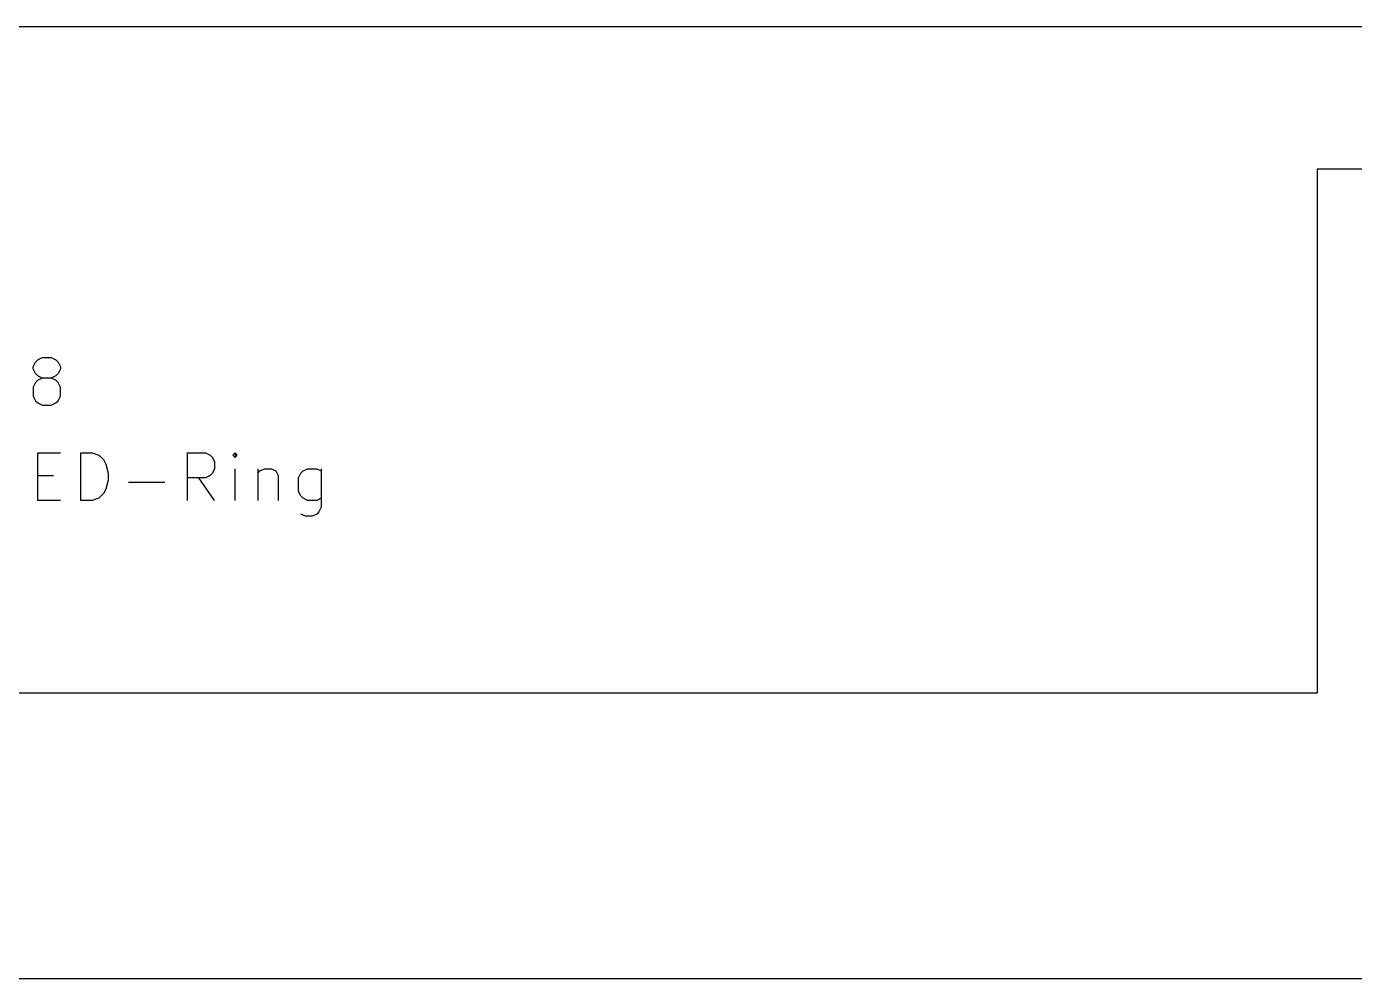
# Model space of a CAD drawing. Extents: x 0.4 to 11.3, y -7.9 to -0.4.
# Drawn here: x 5.545 to 6.939, y -5.95 to -4.95 of the extents above; entities that cross this region are included whole.
import ezdxf

# ---------------------------------------------------------------- set-up
doc = ezdxf.new("R2010")
doc.units = 0
doc.header["$MEASUREMENT"] = 0
doc.layers.add('CYAN2', color=4, linetype='CONTINUOUS')
doc.layers.add('GREEN3', color=91, linetype='CONTINUOUS')

msp = doc.modelspace()

# ---------------------------------------------------------------- linework, layer by layer
at = {"layer": 'CYAN2', "linetype": 'CONTINUOUS'}
for p, q in [((5.552, -5.30733), (5.55437, -5.30257)), ((5.552, -5.30971), (5.552, -5.30733)), ((5.55437, -5.31447), (5.552, -5.30971)), ((5.55437, -5.30257), (5.55676, -5.30019)), ((5.55676, -5.30019), (5.56152, -5.2978)), ((5.56152, -5.2978), (5.57104, -5.2978)), ((5.57104, -5.2978), (5.5758, -5.30019)), ((5.5758, -5.30019), (5.57819, -5.30257)), ((5.57819, -5.30257), (5.58057, -5.30733)), ((5.58057, -5.30971), (5.57819, -5.31447)), ((5.58057, -5.30733), (5.58057, -5.30971)), ((5.55437, -5.324), (5.552, -5.32876)), ((5.55676, -5.31685), (5.55437, -5.31447)), ((5.55676, -5.32161), (5.55437, -5.324)), ((5.56152, -5.31923), (5.55676, -5.31685)), ((5.56152, -5.31923), (5.55676, -5.32161)), ((5.57104, -5.31923), (5.56152, -5.31923)), ((5.5758, -5.31685), (5.57104, -5.31923)), ((5.5758, -5.32161), (5.57104, -5.31923)), ((5.57819, -5.31447), (5.5758, -5.31685)), ((5.57819, -5.324), (5.5758, -5.32161)), ((5.58057, -5.32876), (5.57819, -5.324)), ((5.552, -5.32876), (5.552, -5.33828)), ((5.552, -5.33828), (5.55437, -5.34304)), ((5.57819, -5.34304), (5.58057, -5.33828)), ((5.58057, -5.33828), (5.58057, -5.32876)), ((5.55437, -5.34304), (5.55676, -5.34543)), ((5.55676, -5.34543), (5.56152, -5.3478)), ((5.56152, -5.3478), (5.57104, -5.3478)), ((5.57104, -5.3478), (5.5758, -5.34543)), ((5.5758, -5.34543), (5.57819, -5.34304)), ((5.55676, -5.4478), (5.55676, -5.3978)), ((5.55676, -5.3978), (5.58057, -5.3978)), ((5.60199, -5.4478), (5.60199, -5.3978)), ((5.60199, -5.3978), (5.6139, -5.3978)), ((5.6139, -5.3978), (5.62104, -5.40019)), ((5.62104, -5.40019), (5.6258, -5.40495)), ((5.6258, -5.40495), (5.62819, -5.40971)), ((5.7139, -5.4478), (5.7139, -5.3978)), ((5.7139, -5.3978), (5.73294, -5.3978)), ((5.73294, -5.3978), (5.73771, -5.40019)), ((5.73771, -5.40019), (5.74009, -5.40257)), ((5.74009, -5.40257), (5.74247, -5.40733)), ((5.74247, -5.40733), (5.74247, -5.41447)), ((5.7639, -5.3978), (5.76152, -5.40019)), ((5.76152, -5.40019), (5.7639, -5.40257)), ((5.76628, -5.40019), (5.7639, -5.3978)), ((5.7639, -5.3978), (5.7639, -5.40257)), ((5.7639, -5.40257), (5.76628, -5.40019)), ((5.55676, -5.42161), (5.57343, -5.42161)), ((5.62819, -5.40971), (5.63056, -5.41923)), ((5.63056, -5.41923), (5.63056, -5.42637)), ((5.73771, -5.42161), (5.73294, -5.424)), ((5.74009, -5.41923), (5.73771, -5.42161)), ((5.74247, -5.41447), (5.74009, -5.41923)), ((5.7639, -5.4478), (5.7639, -5.41447)), ((5.78771, -5.41447), (5.78771, -5.4478)), ((5.78771, -5.41923), (5.79009, -5.41685)), ((5.79009, -5.41685), (5.79485, -5.41447)), ((5.79485, -5.41447), (5.802, -5.41447)), ((5.802, -5.41447), (5.80676, -5.41685)), ((5.80676, -5.41685), (5.80914, -5.42161)), ((5.80914, -5.42161), (5.80914, -5.4478)), ((5.83057, -5.424), (5.83294, -5.41923)), ((5.83294, -5.41923), (5.83533, -5.41685)), ((5.83533, -5.41685), (5.84009, -5.41447)), ((5.84009, -5.41447), (5.84961, -5.41447)), ((5.84961, -5.41447), (5.85437, -5.41685)), ((5.85437, -5.41447), (5.85437, -5.45495)), ((5.62819, -5.4359), (5.6258, -5.44066)), ((5.63056, -5.42637), (5.62819, -5.4359)), ((5.65199, -5.42876), (5.69009, -5.42876)), ((5.73294, -5.424), (5.7139, -5.424)), ((5.74247, -5.4478), (5.7258, -5.424)), ((5.83057, -5.43828), (5.83057, -5.424)), ((5.58057, -5.4478), (5.55676, -5.4478)), ((5.6139, -5.4478), (5.60199, -5.4478)), ((5.62104, -5.44543), (5.6139, -5.4478)), ((5.6258, -5.44066), (5.62104, -5.44543)), ((5.83294, -5.44304), (5.83057, -5.43828)), ((5.83533, -5.44543), (5.83294, -5.44304)), ((5.84009, -5.4478), (5.83533, -5.44543)), ((5.84961, -5.4478), (5.84009, -5.4478)), ((5.85437, -5.44543), (5.84961, -5.4478)), ((5.83771, -5.46447), (5.83294, -5.46209)), ((5.84485, -5.46447), (5.83771, -5.46447)), ((5.84961, -5.46209), (5.84485, -5.46447)), ((5.85199, -5.45971), (5.84961, -5.46209)), ((5.85437, -5.45495), (5.85199, -5.45971))]:
    msp.add_line(p, q, dxfattribs=at)
at = {"layer": 'GREEN3', "linetype": 'CONTINUOUS'}
for p, q in [((5.4, -4.95), (8.15, -4.95)), ((8.05, -5.1), (6.9, -5.1)), ((6.9, -5.1), (6.9, -5.65)), ((5.3, -5.65), (6.9, -5.65)), ((5.4, -5.95), (8.15, -5.95))]:
    msp.add_line(p, q, dxfattribs=at)

doc.saveas('drawing.dxf')
